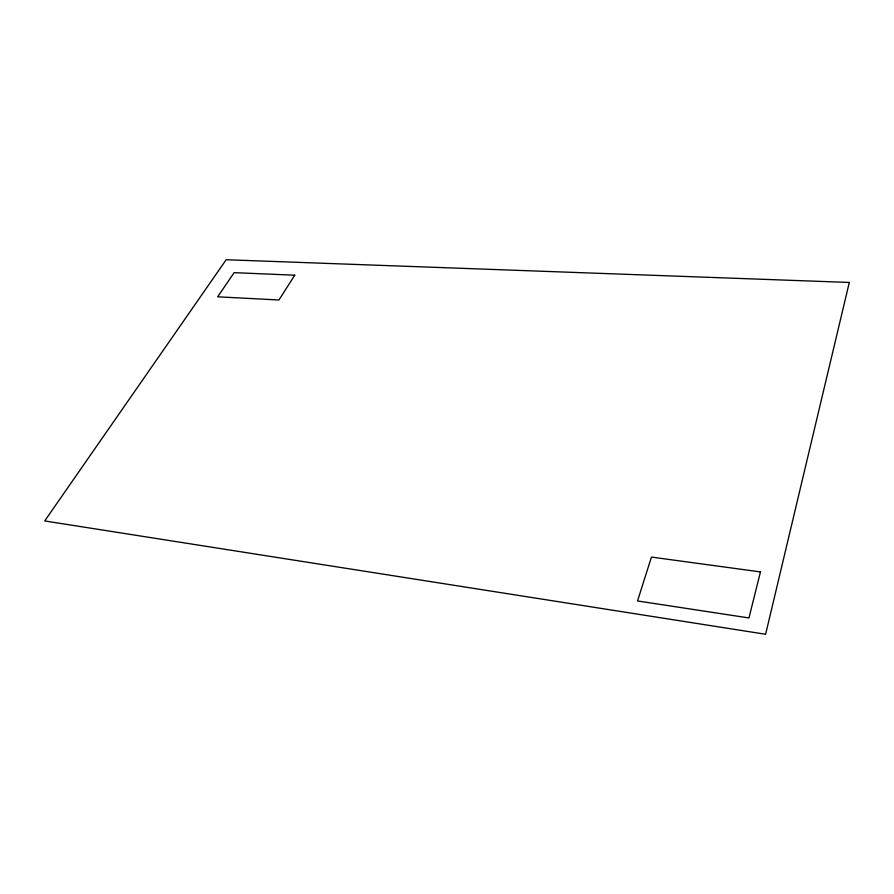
<?xml version="1.0" encoding="UTF-8"?>
<svg xmlns="http://www.w3.org/2000/svg" width="894" height="894" viewBox="0 0 894 894"><rect width="100%" height="100%" fill="white"/><g stroke="black" fill="none" stroke-linecap="round" stroke-linejoin="round"><path stroke-width="1.34" d="M849.3 282.459L765.622 634.271L44.7 520.945L226.171 259.729L849.3 282.459M760.448 571.914L748.96 617.955L637.534 600.958L651.447 557.074L760.448 571.914M294.763 275.196L278.939 299.993L217.655 296.808L234.127 272.659L294.763 275.196"/></g></svg>
